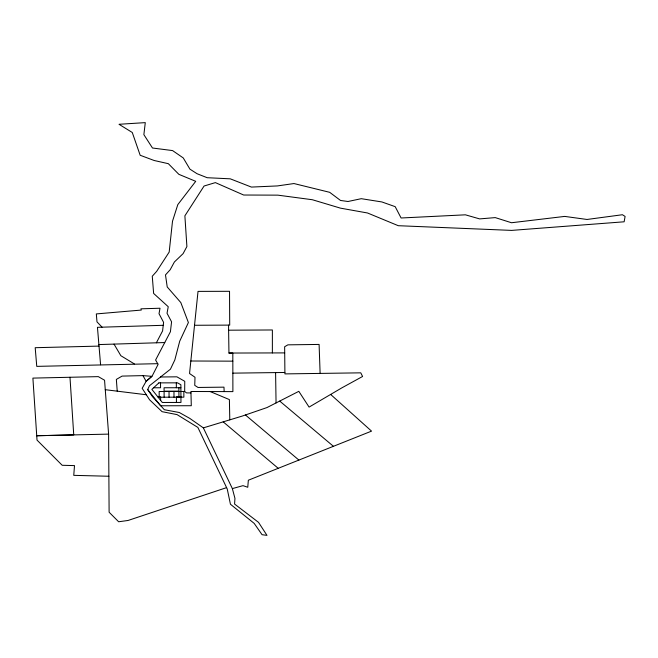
<?xml version="1.0" encoding="UTF-8"?>
<svg xmlns="http://www.w3.org/2000/svg" width="658" height="658" viewBox="0 0 658 658"><rect width="100%" height="100%" fill="white"/><g stroke="black" fill="none" stroke-linecap="round" stroke-linejoin="round"><path stroke-width="0.99" d="M272.371 352.927L272.371 329.971L228.614 330.193L228.556 325.11M102.064 327.174L96.989 321.877L96.323 313.924L141.289 310.066L140.944 308.824L160.017 308.232L159.014 313.702L163.595 322.346L162.592 330.908L156.365 342.81M147.696 389.585L149.44 385.761L170.438 369.187L174.822 359.951L179.708 341.214L188.394 322.535L180.818 302.573L167.222 286.954L165.487 274.904L170.175 269.747L174.411 261.958L183.105 253.634L186.897 246.544L184.882 215.832L204.07 186.025L215.372 182.611L243.657 195.023L277.865 195.146L312.369 199.736L340.441 208.142L367.526 212.986L398.287 225.702L511.628 230.399L624.129 221.795L625.1 216.433L622.427 214.73L587.018 219.468L564.704 216.408L511.521 222.741L495.252 217.609L479.633 218.9L465.395 214.821L401.092 217.995L395.195 206.661L381.879 201.948L361.283 198.683L348.008 201.496L340.548 200.468L329.674 192.317L293.962 183.549L277.421 185.926L251.405 187.078L230.267 178.828L207.18 177.709L197.071 173.728L189.932 169.155L183.261 157.945L172.577 150.583L152.483 148.009L143.872 134.643L145.286 122.627L119.008 124.288L132.274 132.488L140.17 155.255L154.153 160.494L168.349 163.686L178.853 174.329L195.722 181.32L177.808 204.622L172.503 221.228L169.18 252.072L156.662 271.359L152.269 276.237L153.627 293.435L168.242 306.718L167.033 313.257L171.573 321.82L170.414 331.731L155.592 360.041L158.126 364.335L152.064 376.212L146.15 381.303L142.169 388.327L149.555 399.776L162.074 411.678L177.068 414.622L197.861 427.412L227.232 488.96L230.44 504.234L254.194 523.398L262.065 534.699L266.984 535.373L258.528 522.353L234.577 504.044L234.947 498.377L232.364 488.606L203.355 427.873L189.784 418.389L179.313 412.517L164.336 409.712L152.574 396.782L147.696 389.585L160.601 405.78L191.289 405.723L190.935 391.494L232.891 391.617L232.817 353.033L228.951 353.05L228.614 330.193M226.599 487.627L128.047 520.47L118.646 521.761L109.113 512.228L108.603 434.115L104.556 380.217L98.313 376.631L32.9 378.103L37.013 440.087L62.197 465.288L74.502 465.601L73.754 475.347L108.883 476.252M203.355 427.873L242.226 416.078L267.016 407.549L298.822 391.337L309.087 407.096L341.921 387.817L362.591 376.475L360.781 372.839L284.914 373.9L284.643 346.741L287.9 344.841L319.097 344.43L320.117 373.407M232.364 488.606L242.999 485.653L247.762 487.265L248.346 480.217L371.54 431.13L330.67 394.463M163.25 325.299L97.45 327.322L100.584 364.771M98.889 344.57L164.755 342.547M99.021 346.1L35.195 347.704L36.758 366.374L157.739 363.677M142.951 375.619L146.15 381.303L151.932 376.327L142.951 375.619L122.084 376.096L116.351 379.419L117.231 391.165M108.603 434.115L36.708 435.736L73.737 434.905L69.987 377.273M232.858 373.144L284.84 372.477M160.544 376.993L176.903 376.828L184.758 381.311L184.668 391.469L186.527 392.9L190.968 392.916M194.529 325.274L229.708 325.11L229.535 291.305L198.025 291.387L189.545 373.522L195.007 377.273L194.743 385.341L198.017 387.463L223.975 387.151L224.156 391.592M228.951 353.05L284.684 352.894M153.594 387.784L160.56 387.768L160.527 382.874M180.892 387.726L164.072 387.759L164.089 391.181L178.902 391.156L178.877 387.735M157.862 396.889L160.61 396.889L160.626 400.36M180.942 396.848L176.402 396.856L176.434 402.449M190.836 361.003L232.833 361.16M105.264 389.692L146.315 394.751M210.19 391.551L229.395 399.595L229.79 419.853M134.364 363.915L120.85 355.715L114.023 344.109M279.724 401.076L333.433 446.313M245.434 414.976L298.888 460.074M223.202 421.852L278.219 468.315M275.595 372.601L276.056 402.943M178.902 391.477L178.935 397.177M176.328 382.841L176.352 387.735M173.967 391.494L174 397.185M169.032 391.502L169.057 397.202M164.097 391.51L164.122 397.21M158.882 382.874L151.875 389.38L162.312 402.474L180.966 402.441L180.876 384.749L177.528 382.841L158.882 382.874M183.837 391.469L159.162 391.518L159.187 397.218L183.87 397.169L183.837 391.469"/></g></svg>
